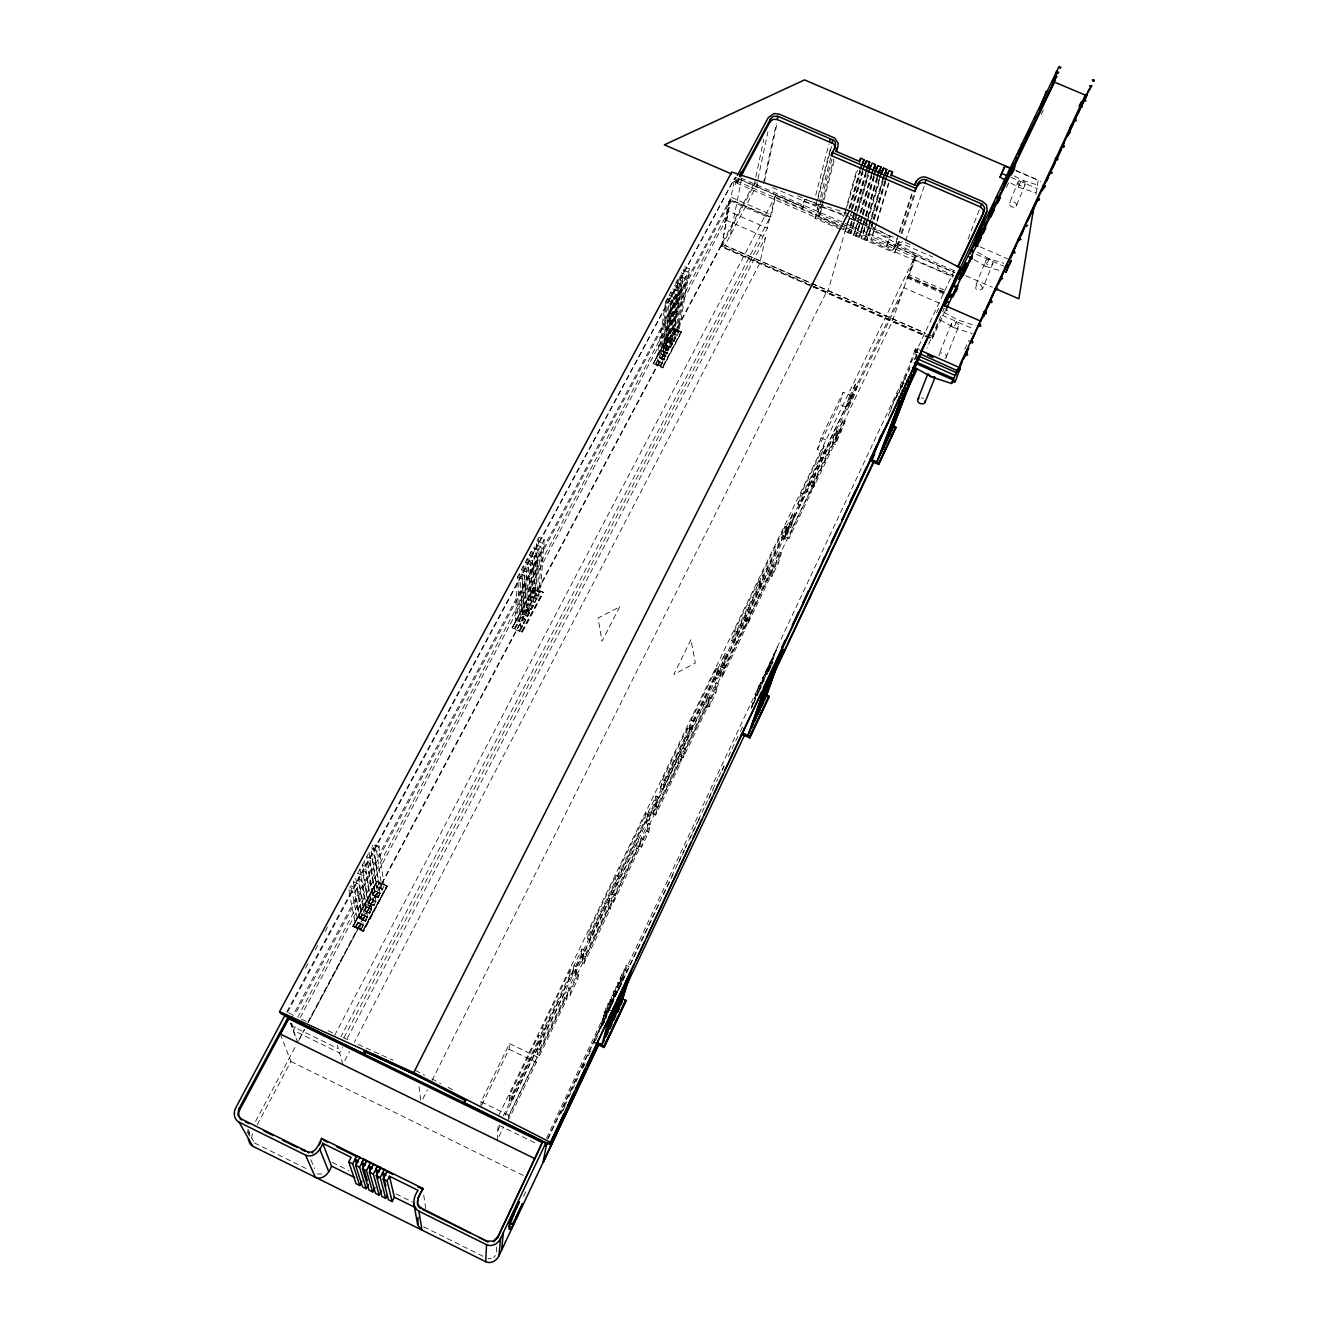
<?xml version="1.0" encoding="UTF-8"?>
<svg xmlns="http://www.w3.org/2000/svg" width="1329" height="1329" viewBox="0 0 1329 1329"><rect width="100%" height="100%" fill="white"/><g stroke="black" fill="none" stroke-linecap="round" stroke-linejoin="round"><path stroke-width="0.75" stroke-dasharray="5 3.75" d="M522.164 632.521L522.031 631.474L512.064 627.77L533.544 587.717L512.712 627.105M480.948 1106.824L481.048 1101.774L509.522 1043.597L537.049 1056.904L536.301 1062.419L509.323 1118.337M662.872 367.668L681.461 331.901L662.673 368.033L653.137 363.581L672.391 327.914L681.046 331.735L662.506 366.704M519.423 573.264L516.915 624.763L515.037 628.252L517.446 576.919L519.423 573.264L524.805 575.739L521.998 627.105L520.137 630.611L522.829 579.394L524.805 575.739M523.859 623.617L526.766 572.068L528.726 568.43L523.36 565.955L521.383 569.609L518.775 621.258L523.859 623.617L525.719 620.111L529.224 555.057L531.185 551.435L536.534 553.894L533.128 606.207L531.284 609.679L526.201 607.336L528.062 603.864L531.185 551.435M523.36 565.955L520.636 617.769L518.775 621.258L520.636 617.769L525.719 620.111M532.647 561.137L530.686 564.775L527.58 616.639L522.496 614.28L525.32 562.317L527.264 558.678L532.647 561.137L529.424 613.151L527.58 616.639L522.496 614.28L524.357 610.808L527.264 558.678M529.906 600.392L533.128 547.814L538.478 550.272L534.972 602.735L529.906 600.392L531.75 596.937L535.072 544.192L540.421 546.651L536.816 599.279L534.972 602.735L529.906 600.392L531.75 596.937L536.816 599.279M615.344 995.355L593.099 1042.218L598.465 1044.91M498.076 1126.577L497.229 1140.066L503.541 1126.992M536.534 553.894L534.59 557.515L531.284 609.679L526.201 607.32L528.062 603.864L533.128 606.207M538.644 595.824L533.593 593.482L535.421 590.043L540.488 592.369L538.544 596.023L533.477 593.698L536.899 540.82L538.843 537.215L544.192 539.657L540.371 592.568L535.321 590.242L538.843 537.215M538.544 596.023L542.249 543.262L544.192 539.657M481.862 1104.964L509.09 1049.262L509.522 1043.597M496.747 1247.034L496.116 1254.426L493.773 1257.417M509.14 1100.528L509.588 1095.229L538.71 1035.092L541.268 1036.321L540.438 1042.268L511.682 1101.774L509.14 1100.528L537.929 1041.056L538.71 1035.092M508.426 1120.214L508.857 1115.313L537.049 1056.904M511.682 1101.774L512.163 1096.475L541.268 1036.321M918.239 352.517C911.594 353.614 915.963 344.427 919.402 349.942M537.215 1054.229L537.979 1048.631L565.489 991.716L567.915 992.879L540.438 1049.81L539.657 1055.409L537.215 1054.229L564.426 997.896L565.489 991.716M573.115 970.436L544.774 1029.028L543.91 1035.042L541.401 1033.829L542.232 1027.799L570.59 969.223L573.115 970.436L571.935 977.081L569.443 975.901L570.59 969.223M665.679 301.733L655.911 364.063L660.779 366.223L662.423 363.116L672.507 300.753L667.424 298.493L665.679 301.733L670.78 303.992L660.746 366.223M667.424 298.493L657.573 360.94L655.928 364.063L657.573 360.94L662.423 363.116M664.201 359.179L659.35 357.019L661.011 353.913L665.846 356.072L664.184 359.179L659.35 357.019L661.011 353.913L665.846 356.072L664.085 360.009L659.25 357.85L669.168 295.271L670.896 292.048L675.979 294.307L665.713 356.886L660.878 354.743L670.896 292.048M667.49 352.966L662.673 350.823L664.317 347.716L669.135 349.876L667.49 352.966L662.673 350.823L664.317 347.716L669.135 349.876L667.374 353.796L662.556 351.653L672.624 288.842L677.707 291.084L667.357 353.796L662.54 351.637L664.184 348.547L674.036 287.662M665.829 345.457L676.079 282.429L677.807 279.223L682.89 281.466L672.291 344.51L670.68 347.617L665.829 345.457L667.474 342.367L677.807 279.223M675.979 294.307L674.252 297.53L664.051 359.993L659.234 357.85L660.878 354.743L659.25 357.85M1035.956 194.35L1038.298 180.013L1015.821 170.394M680.913 274.887L670.763 336.22L669.135 339.31L673.953 341.453L675.713 337.516L670.896 335.39L669.251 338.463L674.069 340.606L675.713 337.533L670.896 335.39L669.251 338.463M674.351 285.619L679.435 287.878L669.002 350.69L664.184 348.547M677.225 335.29L672.291 333.33L682.857 269.837L687.924 272.08L677.109 335.473L678.853 332.233L674.052 330.09L672.424 333.164M682.89 281.466L681.162 284.672L670.647 347.6L665.846 345.474L667.49 342.384L672.308 344.527M672.291 333.33L673.936 330.273L684.252 268.641M673.936 341.437L684.601 278.259L686.312 275.07L681.245 272.827M686.312 275.07L675.564 338.363L670.763 336.22L669.118 339.294L679.534 276.033L684.601 278.259M684.585 266.664L689.635 268.89L678.737 332.4L673.936 330.273M539.657 1055.409L566.835 999.059L568.762 988.012L576.587 971.798L578.995 972.944L577.833 979.124L570.091 995.188L567.699 994.042M573.929 965.651L572.766 972.13L575.241 973.31L583.215 956.797L584.494 950.169L582.002 948.972L573.929 965.651L576.421 966.847L575.241 973.31M570.091 995.188L571.171 989.158L578.995 972.944M576.587 971.798L575.44 977.978L577.833 979.124M582.002 948.972L580.756 955.617L583.215 956.797M584.096 963.292L585.375 956.747L611.855 901.909L610.293 909.003L584.096 963.292L581.703 962.163L582.949 955.601L609.446 900.763L613.45 902.391L639 849.397L640.877 841.722L638.501 840.609L612.652 894.085L611.091 901.261L636.657 848.301L638.501 840.609M724.787 222.325L728.741 201.792L729.771 202.241M300.204 1017.615L725.999 220.082L729.953 199.599L770.205 217.042L340.872 1036.853M587.451 938.723L588.813 931.662L616.108 875.329L618.583 876.492L616.889 884.117L589.926 939.902L587.451 938.723L614.447 882.954L616.108 875.329M929.602 338.064L721.464 246.646L734.356 180.013L842.137 226.761M721.464 246.646L730.634 199.599L770.87 217.142L775.305 197.606M837.586 226.91L737.146 183.336L738.027 178.784L839.546 222.807M589.926 939.902L591.322 932.858L618.583 876.492M730.418 235.167L742.429 174.73M721.547 246.48L754.224 184.897L755.47 178.966M755.885 176.99L763.726 139.379M722.644 244.42L809.876 282.645L724.969 245.45L756.517 185.894L767.913 131.87M763.378 183.601L776.319 123.514M764.507 181.458L777.349 122.002M581.703 962.163L607.918 907.873L609.446 900.763M648.452 814.71L621.889 869.631L620.145 877.323L617.703 876.16L619.397 868.468L646.01 813.547L648.452 814.71L646.442 822.933L644.017 821.804L646.01 813.547M613.45 902.391L615.061 895.231L640.877 841.722M344.045 1037.667L767.414 228.156L769.69 218.022L730.468 200.928L295.005 1014.492M725.999 220.082L765.604 237.376L759.723 263.408L354.328 1042.335M770.205 217.042L774.624 197.506M681.461 331.901L672.175 327.898L681.611 332.4M640.927 838.566L639.133 846.025L641.458 847.105L648.735 831.987L650.645 824.412L648.303 823.299L640.927 838.566L643.286 839.662L641.458 847.105M648.436 811.737L646.492 819.727L648.884 820.84L656.376 805.324L658.436 797.201L656.011 796.071L648.436 811.737L650.861 812.866L648.884 820.84M648.303 823.299L646.426 830.907L648.735 831.987M656.011 796.071L653.984 804.211L656.376 805.324M848.5 213.786L804.759 199.45L802.018 208.47L804.759 199.466M803.414 207.174L803.979 204.915M653.253 813.963L655.263 805.939L680.199 754.374L682.525 755.47L680.232 763.942L655.596 815.059L653.253 813.963L677.923 762.863L680.199 754.374M598.814 1032.55L605.924 1008.13L611.789 1010.937M660.347 788.097L662.506 779.525L688.14 726.614L690.548 727.727L688.106 736.781L662.756 789.227L660.347 788.097L685.714 735.685L688.14 726.614M600.625 1028.995L605.924 1008.13M655.596 815.059L657.622 807.052L682.525 755.47M602.618 1024.825L608.001 1003.81L610.044 999.474L612.852 1000.82M662.756 789.227L664.949 780.671L690.548 727.727M815.74 195.313L828.931 143.947M604.097 1022.566L610.044 999.474M840.892 229.568L814.943 218.305C817.418 215.315 820.79 208.454 815.524 206.194L830.824 146.954M829.778 153.234L816.621 204.035C822.07 206.111 821.854 213.321 818.382 217.142L838.881 226.03M830.293 151.273L831.804 145.409M606.057 1018.429L612.088 995.155L614.131 990.853L616.938 992.182M814.943 218.305L820.059 198.685M820.574 196.725L831.289 155.543M608.532 1012.333L614.131 990.853M817.916 212.524L821.422 199.516M821.937 197.556L832.319 157.437M610.493 1008.179L616.174 986.55L618.218 982.247L621.008 983.593M818.382 217.142L821.521 205.148M822.053 203.154L833.615 159.164M820.226 213.52L823.399 201.51M824.013 199.715L834.479 159.447M612.453 1004.026L618.218 982.247M1025.024 184.748C1026.171 181.159 1020.007 178.634 1018.114 181.791L1009.575 202.938C1008.429 206.493 1014.509 208.985 1016.369 205.862L1025.024 184.748C1023.147 187.904 1016.984 185.379 1018.114 181.791M615.477 995.919L620.244 977.978L622.271 973.692L625.062 975.021M1016.369 205.862C1017.499 202.324 1011.435 199.832 1009.575 202.938M617.221 992.58L622.271 973.692M680.913 756.633L683.222 748.077L707.543 697.742L709.852 698.805L707.294 707.792L683.222 757.696L680.913 756.633L705.001 706.746L707.543 697.742M618.55 990.603L624.181 969.672L626.208 965.402L628.999 966.731M718.64 669.617L693.655 721.265L691.18 730.385L688.787 729.272L691.246 720.152L716.265 668.52L718.64 669.617L715.916 679.219L713.557 678.139L716.265 668.52M982.513 288.808C978.759 275.003 969.456 295.32 982.513 288.808L992.78 263.757C994.009 260.052 987.646 257.411 985.719 260.7L975.586 285.801M620.51 986.467L626.208 965.402M985.719 260.7C984.49 264.405 990.853 267.063 992.78 263.757M683.222 757.696L685.548 749.157L709.852 698.805M945.052 358.564C950.185 354.61 938.639 349.544 938.988 355.906M946.148 357.435L958.558 326.635C959.87 322.814 953.342 320.056 951.365 323.495L939.138 354.361M951.365 323.495C950.036 327.316 956.581 330.074 958.558 326.635M843.55 216.909L844.663 212.939M845.227 210.946L856.989 169.232M845.028 213.986L846.706 208.022M847.271 206.028L857.388 170.228M709.221 697.177L706.746 705.882L709.021 706.928L715.882 692.675L718.441 683.854L716.165 682.79L709.221 697.177L711.513 698.223L709.021 706.928M717.893 668.238L715.268 677.541L717.594 678.604L724.654 664.002L727.378 654.582L725.036 653.503L717.893 668.238L720.252 669.334L717.594 678.604M848.949 208.52L860.228 168.8M849.497 208.304L860.245 170.527M850.394 207.39L860.594 171.607M827.435 292.978L847.902 221.445M851.308 209.55L862.654 169.846M716.165 682.79L713.623 691.628L715.882 692.675M849.563 217.275L846.158 229.186L843.832 228.189M851.839 209.317L863.235 169.58M725.036 653.503L722.328 662.938L724.654 664.002M852.171 210.397L845.061 231.379M852.753 208.404L863.003 172.654M387.453 886.161L376.938 881.094L353.331 926.247L363.548 931.147L387.453 886.161L376.904 881.094L352.75 926.446L377.22 881.094M719.77 676.212L722.444 666.942L745.951 618.301L748.227 619.347L745.303 629.032L722.046 677.258L719.77 676.212L743.044 628.002L745.951 618.301M853.882 212.889L848.151 232.708L850.71 227.624L866.226 174.033M854.447 210.896L865.91 171.242M854.414 212.673L849.248 230.532L851.557 231.545L855.61 217.657M854.979 210.68L866.475 170.976M731.698 640.661L734.588 630.71L758.66 581.039L761.002 582.102L757.862 592.485L734.04 641.741L731.698 640.661L755.536 591.422L758.66 581.039M868.335 172.288L850.46 233.721L857.654 212.756M856.192 215.663L868.319 173.999M722.046 677.258L724.737 667.989L748.227 619.347M858.235 210.779L868.651 175.079M734.04 641.741L736.964 631.807L761.002 582.102M859.896 215.032L853.567 235.067L871.575 173.684M860.478 213.055L872.721 171.441M859.032 220.066L853.567 235.067M861.358 212.125L871.857 176.458M861.724 216.295L855.876 236.08L862.538 217.109M862.322 214.301L874.017 174.73M862.255 216.062L856.972 233.887L854.663 232.891M862.837 214.085L875.146 172.488M863.119 215.132L874.283 177.505M864.88 217.64L858.983 237.409L865.661 218.471M865.461 215.663L877.256 176.126M863.617 223.355L860.062 235.233L862.388 236.23L880.828 174.93M865.976 215.431L878.386 173.883M866.259 216.477L877.505 178.883M914.418 359.578C917.807 358.896 919.469 343.663 914.618 350.873M745.885 622.088L748.808 612.353L771.767 564.842L774.01 565.855L770.853 575.989L748.127 623.118L745.885 622.088L768.627 574.992L771.767 564.842M867.239 218.67L861.308 238.423L866.824 223.438M867.82 216.693L879.1 179.149M867.422 221.461L879.914 179.93M787.399 527.497L763.926 576.005L760.753 586.438L758.444 585.391L761.583 574.942L785.074 526.45L787.399 527.497L784.01 538.345L781.701 537.298L785.074 526.45M915.166 349.627L910.448 362.285L912.01 363.764M748.127 623.118L751.084 613.383L774.01 565.855M882.938 178.584L864.398 239.768L871.143 220.83M884.067 176.325L865.495 237.575L867.804 238.589L873.236 220.813M871.741 218.853L883.137 181.325M872.738 221.046L866.724 240.782L873.485 221.843M873.336 219.086L885.38 179.631M873.834 218.836L886.509 177.372M874.083 219.866L885.563 182.355M902.457 241.812L896.942 243.739L893.387 249.686L870.91 239.934L874.548 228.106M876.974 220.232L888.503 182.804M876.608 223.206L870.91 239.934M877.223 221.229L888.785 183.751M769.724 575.374L772.764 565.573L779.326 552L781.552 553.014L778.429 562.915L771.933 576.387L768.627 574.992M785.987 527.596L782.715 538.079L784.99 539.092L791.635 525.354L794.975 514.772L792.682 513.742L785.987 527.596L788.28 528.626L784.99 539.092M771.933 576.387L775.006 566.586L781.552 553.014M779.326 552L776.236 561.918L778.429 562.915M785.107 536.7L788.396 526.251L792.3 528.012L788.977 538.461L785.107 536.7L822.518 458.704L826.256 447.208L823.98 446.195L801.321 492.959L797.799 504.09L800.091 505.103L803.63 493.989L826.256 447.208M792.682 513.742L789.36 524.324L791.635 525.354M851.141 395.76L829.03 441.444L825.259 452.99L817.352 449.468L821.04 437.889L843.217 392.254L851.141 395.76L847.171 407.654L839.347 404.182L843.217 392.254M886.908 245.383L890.098 236.496L850.311 214.783M886.526 246.164L890.098 236.496M797.799 504.09L820.259 457.708L823.98 446.195M811.354 486.48L814.876 475.616L836.489 430.895L838.682 431.859L834.961 443.072L813.547 487.461L811.354 486.48L832.785 442.092L836.489 430.895M810.873 493.042L814.395 482.244L810.507 480.5L807.035 491.331L810.873 493.042L788.977 538.461M813.547 487.461L817.086 476.613L838.682 431.859M893.387 249.686L898.537 234.037M899.168 232.077L912.01 192.938M895.181 246.031L897.125 240.15M899.7 232.293L911.927 195.047M845.294 225.282L842.736 230.366L894.65 252.892L898.437 241.396M900.979 233.721L914.252 193.436M894.65 252.892L899.417 241.263M901.959 233.572L914.684 195.097M836.871 432.855L833.283 443.687L835.426 444.65L845.211 421.027L843.051 420.064L836.871 432.855L839.031 433.819L835.426 444.65M849.131 397.122L845.327 408.634L847.537 409.614L853.799 396.64L857.687 385.045L855.461 384.064L849.131 397.122L851.374 398.119L847.537 409.614M843.051 420.064L839.413 430.978L841.556 431.942M855.461 384.064L851.59 395.66L853.799 396.64M905.597 240.815L924.469 185.528M751.5 706.795L759.756 683.87L751.965 706.912M753.726 703.207L763.361 676.295L755.47 699.503M758.543 691.944L766.933 668.753L769.574 669.966M759.64 690.183L766.933 668.753M762.049 684.551L770.504 661.227L773.129 662.44M763.793 680.863L770.504 661.227M766.451 674.501L774.059 653.735L766.899 674.617M768.527 671.178L777.498 646.492L770.272 667.507M914.186 258.175L892.241 321.485L508.043 1117.639M914.867 258.275L908.338 277.047L945.368 293.177M915.914 256.082L909.401 274.87L946.398 290.985M543.428 592.551L533.444 587.717L543.428 592.551L522.147 632.637L512.114 627.986L533.627 587.85M888.154 416.06L894.766 399.215L889.732 412.738M894.915 399.747L897.939 392.537L895.032 400.311M896.61 397.006L901.095 385.892L899.517 389.214M899.135 392.038L904.235 379.263L899.268 392.52M901.544 387.354L905.099 377.851M901.66 387.869L907.375 372.652L905.797 375.957M908.255 371.987L910.398 366.256L908.837 369.562M952.577 276.249L953.092 274.904M968.077 239.12L979.689 208.786M937.36 323.412L927.061 348.065M382.054 883.652L720.916 246.397L932.127 338.779L940.899 315.986M942.66 311.916L944.138 308.062M946.547 309.989L947.145 308.428M917.076 352.251L916.993 352.434M249.104 1133.703L249.702 1132.408L247.726 1128.869M252.444 1133.77L251.48 1138.272M964.704 349.344L968.907 340.274M1010.92 183.153L1018.13 187.14L1021.503 179.947L1039.145 185.495M940.118 319.89L953.79 327.632L957.445 319.857L976.051 325.771M973.991 259.62L985.653 266.365L989.158 258.856L1003.844 263.275M546.535 1138.255L955.036 268.857M932.127 338.779L946.314 308.627M562.964 1110.496L566.519 1103.004M583.331 1067.386L585.109 1063.649M914.668 359.146L916.927 354.378M936.563 312.813L938.789 308.129M547.465 1139.152L670.78 878.369M671.66 876.492L684.086 850.228M684.967 848.351L697.393 822.086M698.273 820.209L704.486 807.085M705.367 805.208L717.793 778.944M718.673 777.066L723.989 765.803M728.425 756.417L731.1 750.802M731.98 748.925L739.074 733.907M740.369 731.515L742.911 726.116M751.167 708.54L752.928 704.819M753.277 703.888L761.251 687.01M768.345 672.009L772.78 662.623M548.246 1138.455L659.932 902.192M663.487 894.699L673.238 874.067M678.554 862.82L686.528 845.942M690.067 838.449L692.725 832.818M693.622 830.957L700.715 815.956M708.689 799.078L713.125 789.692M721.979 770.953L724.637 765.321M560.855 1113.935L567.948 1098.95M568.829 1097.073L571.487 1091.441M572.384 1089.564L577.7 1078.317M582.119 1068.948L584.777 1063.316M588.332 1055.824L590.99 1050.192M595.409 1040.823L598.067 1035.191M602.502 1025.822L604.28 1022.067M523.593 1196.366L526.251 1190.751M938.473 265.518L937.194 268.192L953.69 275.352M1006.385 187.455L1009.06 181.84M1041.172 114.543L1043.929 108.712M792.3 528.012L814.395 482.244M643.286 839.662L650.645 824.412M711.513 698.223L718.441 683.854M839.031 433.819L845.211 421.027M916.046 253.125L915.664 253.905L847.154 216.444M498.757 1115.43L915.465 255.517M541.401 1033.829L569.443 975.901M617.703 876.16L644.017 821.804M688.787 729.272L713.557 678.139M758.444 585.391L781.701 537.298M503.259 1115.862L903.82 287.679L943.191 304.856M576.421 966.847L584.494 950.169M650.861 812.866L658.436 797.201M720.252 669.334L727.378 654.582M788.28 528.626L794.975 514.772M851.374 398.119L857.687 385.045M497.827 1130.381L499.638 1126.643M505.053 1115.463L900.912 296.5M817.352 449.468L839.347 404.182M422.805 1099.017L427.44 1089.747M432.075 1080.477L826.223 292.546M342.832 1064.446L339.643 1052.983L342.517 1047.468M347.318 1038.281L765.604 237.376M344.743 1060.758L349.527 1051.555M334.609 1035.49L775.986 194.898M352.75 926.446L363.349 931.546L386.756 885.961L362.933 930.416L387.37 885.961M521.865 631.375L542.747 592.036M362.933 930.416L353.132 925.798L363.182 930.931L353.198 925.765L376.987 881.227M353.364 926.197L377.054 881.742L386.822 886.46L363.182 930.931M360.026 918.289L362.136 914.335L367.518 916.91L365.409 920.881L360.026 918.289L362.136 914.335L367.518 916.91L365.492 921.362L360.109 918.771L362.219 914.817L355.541 877.422L361.222 880.163L367.601 917.409L365.492 921.362L358.996 884.333L361.222 880.163M360.009 869.116L366.422 906.926L364.329 910.88L369.612 913.106L364.246 910.382L366.339 906.428L371.721 909.019L369.695 913.438L364.329 910.863L357.767 873.286L360.009 869.116L365.691 871.841L371.804 909.501L369.695 913.455L363.465 875.994L365.691 871.841M356.737 888.503L354.494 892.689L361.255 929.303L355.89 926.712L348.779 889.948L351.039 885.762L356.737 888.503L363.365 925.333L361.255 929.303L355.873 926.712L357.9 922.26L363.299 924.851L361.056 929.187M370.143 863.568L367.934 867.704L373.898 905.564L368.532 902.989L370.625 899.052L364.478 860.843L370.143 863.568L375.991 901.627L373.898 905.564L368.532 902.989L362.236 864.98L364.478 860.843M378.001 897.208L372.635 894.633L374.728 890.712L380.094 893.271L378.001 897.208L372.635 894.633L374.728 890.712L380.094 893.271L378.067 897.706L372.718 895.131L374.811 891.211L368.914 852.587L374.579 855.311L380.16 893.786L378.067 897.706L372.718 895.131L366.688 856.723L368.183 853.966M383.981 886.094L382.121 890.098L376.772 887.539L379.297 882.805M518.808 620.577L520.669 617.088L525.769 619.447L523.908 622.936L518.808 620.577L520.669 617.088L525.769 619.447M529.939 599.711L531.783 596.239L536.866 598.582L535.022 602.054L529.939 599.711L531.783 596.239M373.814 905.066L368.449 902.491L370.542 898.554L375.908 901.128L374.03 905.315L368.864 902.856L370.841 899.152L375.991 901.627L370.625 899.052L368.532 902.989M515.037 628.268L516.915 624.763L521.998 627.105M533.477 593.698L535.321 590.242M307.713 1022.4L753.111 184.964M298.626 1040.557L304.457 1029.576L297.646 1042.385L290.735 1023.014M358.199 928.522L381.838 884.067M255.567 1121.41L296.566 1044.444M358.282 928.556L381.938 884.117L377.071 881.791M526.201 613.234L529.391 607.237M657.938 365.924L676.86 330.389M528.178 612.569L530.038 609.097M369.628 912.957L371.721 909.019L366.355 906.428L364.246 910.382M527.63 615.958L529.474 612.47L524.39 610.127L522.53 613.599L527.613 615.958L522.53 613.599L524.39 610.127L529.474 612.47M257.261 1124.733L290.918 1061.472L280.336 1034.078M521.998 631.441L543.279 592.202M739.123 178.285L735.336 185.379L736.216 180.827L733.857 179.598L733.575 181.026L735.934 182.239L738.791 176.923M737.146 183.336L740.934 176.259M297.646 1017.366L728.491 211.161L767.414 228.156M295.337 1026.769L293.377 1030.424L339.643 1052.983M653.154 363.781L672.175 327.898M672.324 327.848L653.785 362.817L662.673 366.887M357.9 922.26L355.79 926.23L361.172 928.954M355.89 926.712L357.999 922.741L351.039 885.762M364.329 910.863L366.439 906.926L371.804 909.501L366.439 906.926M372.718 895.131L374.811 891.211L380.16 893.769L374.811 891.211M522.496 614.28L524.357 610.808L529.424 613.151M662.556 351.653L664.201 348.563M356.222 926.562L358.082 923.074L363.033 925.466L357.866 922.974M360.458 918.638L362.302 915.149L367.253 917.542M364.661 910.73L366.522 907.258L371.455 909.634M368.864 902.856L370.708 899.384L375.642 901.76M373.05 894.998L374.894 891.543L379.828 893.919M286.765 1011.901L735.17 177.156L802.982 206.626M287.529 1012.249L734.189 179M734.455 179.847L735.685 177.538L735.402 178.966L737.761 180.196M378.067 897.706L372.369 859.431L374.579 855.311M382.121 890.098L376.672 851.44L379.346 846.457L373.682 843.749L372.203 846.49M538.478 550.272L540.421 546.651M670.78 303.992L672.507 300.753M677.707 291.084L679.435 287.878M687.924 272.08L689.635 268.89M290.868 1019.409L729.953 199.599M305.504 968.127L308.461 962.645M315.338 949.853L318.295 944.371M325.173 931.579L328.113 926.097M367.601 917.409L362.219 914.817L360.109 918.788L353.298 881.592L354.793 878.818M897.507 247.028L899.783 244.785L903.687 244.436L932.626 256.946M754.224 184.897L756.051 182.671M756.517 185.894L757.746 184.399M917.741 350.756L915.349 350.856L915.731 348.331M910.531 361.986L911.976 361.338M946.796 308.959L944.902 309.042M321.934 1173.989L317.033 1173.956M491.398 1258.663L488.075 1258.663M985.653 266.365L1000.355 270.8M1018.13 187.14L1035.806 192.722M953.79 327.632L972.446 333.579M921.761 397.77L923.589 398.584M803.812 201.31L847.553 215.663L889.167 238.373M1016.303 170.976L1040.84 181.492M1011.02 177.372L1037.484 188.718M980.005 246.845L1007.598 258.79M976.466 254.371L1004.093 266.332M797.716 195.845L812.484 202.224M814.328 203.038L846.839 217.109M848.733 217.939L897.823 239.203M905.381 242.476L911.029 244.935M772.614 187.588L815.524 206.194M776.418 195.446L803.646 207.241M740.868 178.036L954.504 270.85M965.851 275.784L992.348 287.297M887.838 243.506L954.288 272.379M841.44 223.621L954.82 272.794M775.023 196.742L914.568 257.394M914.385 259.62L953.807 276.764M839.479 227.741L953.175 277.08M731.747 197.489L771.983 215.016M908.056 276.183L945.069 292.297M907.441 276.847L948.391 294.689M907.192 277.944L944.985 294.407M947.079 310.222L945.916 309.956L947.178 310.504M942.211 315.272L974.157 329.227M811.853 283.426L925.167 332.981M811.77 283.476L925.549 333.33M927.443 334.16L933.141 336.652M721.298 245.666L812.351 285.569M814.245 286.399L931.845 337.931M676.079 282.429L681.162 284.672M669.168 295.271L674.252 297.53M664.683 346.852L670.148 349.294M832.785 442.092L834.961 443.072M821.04 437.889L829.03 441.444M820.259 457.708L822.518 458.704M814.876 475.616L817.086 476.613M801.321 492.959L803.63 493.989M772.764 565.573L775.006 566.586M761.583 574.942L763.926 576.005M755.536 591.422L757.862 592.485M328.047 1030.739L333.679 1033.297M343.081 1037.567L348.713 1040.125M358.116 1044.395L393.151 1060.293M748.808 612.353L751.084 613.383M743.044 628.002L745.303 629.032M734.588 630.71L736.964 631.807M536.899 540.82L542.249 543.262M529.224 555.057L534.59 557.515M768.727 664.998L771.352 666.211M525.32 562.317L530.686 564.775M765.155 672.524L767.797 673.737M521.383 569.609L526.766 572.068M761.567 680.083L764.208 681.295M722.444 666.942L724.737 667.989M517.446 576.919L522.829 579.394M757.962 687.658L760.62 688.887M524.922 608.898L530.67 611.556M705.001 706.746L707.294 707.792M691.246 720.152L693.655 721.265M685.714 735.685L688.106 736.781M683.222 748.077L685.548 749.157M677.923 762.863L680.232 763.942M662.506 779.525L664.949 780.671M655.263 805.939L657.622 807.052M636.657 848.301L639 849.397M619.397 868.468L621.889 869.631M614.447 882.954L616.889 884.117M612.652 894.085L615.061 895.231M607.918 907.873L610.293 909.003M588.813 931.662L591.322 932.858M371.472 847.869L377.137 850.577M376.672 851.44L371.007 848.733L376.772 887.539M624.181 969.672L626.972 971.001M582.949 955.601L585.375 956.747M366.688 856.723L372.369 859.431M620.244 977.978L623.035 979.307M362.236 864.98L367.934 867.704M616.174 986.55L618.982 987.896M357.767 873.286L363.465 875.994M612.088 995.155L614.895 996.501M377.203 886.725L382.553 889.284M353.298 881.592L358.996 884.333M608.001 1003.81L610.808 1005.156M568.762 988.012L571.171 989.158M348.779 889.948L354.494 892.689M603.881 1012.482L606.688 1013.828M564.426 997.896L566.835 999.059M367.12 904.783L373.2 907.69M360.109 918.771L365.409 921.03M542.232 1027.799L544.774 1029.028M357.999 922.741L363.382 925.333M593.83 1041.67L598.864 1044.112M537.929 1041.056L540.438 1042.268M537.979 1048.631L540.438 1049.81M509.09 1049.262L536.301 1062.419M509.588 1095.229L512.163 1096.475M481.048 1101.774L508.857 1115.313M498.74 1125.181L535.687 1143.189M288.609 1012.798L292.297 1014.608M301.517 1019.11L307.049 1021.802M290.918 1061.472L524.158 1175.866M332.25 1162.36L348.846 1170.567M395.992 1193.891L412.704 1202.147M254.503 1142.973L308.826 1169.902M423.702 1226.817L483.673 1256.553M415.528 1070.46L424.566 1075.144M431.809 1078.899L440.846 1083.6M448.072 1087.355L453.505 1090.162M1014.293 175.96L1021.503 179.947M943.773 312.116L957.445 319.857M977.513 252.111L989.158 258.856M247.194 1131.843L250.201 1137.175M247.559 1130.58L253.507 1141.196M310.87 1159.785L314.724 1168.64M290.586 1023.18L296.151 1038.713M291.649 1023.38L292.762 1026.503L338.28 1048.697L337.018 1044.195M423.735 1195.103L425.695 1208.576M419 1086.524L420.712 1100.694M666.527 347.932C667.839 351.122 669.068 345.357 666.527 347.932M528.776 610.127C526.799 613.599 526.533 607.12 528.776 610.127M371.206 906.112C369.013 910.033 368.864 902.79 371.206 906.112M916.462 354.295L915.93 355.507L916.462 354.278M690.93 639.747L673.786 674.517L695.316 663.005L690.93 639.747M619.713 606.871L601.937 641.193L598.083 618.018L619.713 606.871M357.966 928.954L308.361 1022.267L358.049 929.004M522.048 626.441L520.171 629.946L515.071 627.587L516.948 624.082L522.048 626.441M533.178 605.509L531.318 608.998L526.251 606.639L528.095 603.167L533.178 605.509M662.54 362.285L660.878 365.392L656.044 363.232L657.705 360.126L662.54 362.285M672.424 343.696L670.78 346.786L665.962 344.626L667.607 341.553L672.424 343.696M378.881 847.321L373.216 844.613L378.848 883.635L384.197 886.194L378.881 847.321"/><path stroke-width="1.5" d="M599.03 1043.946L498.94 1255.822C496.83 1260.656 490.8 1264.228 485.716 1261.719L486.53 1244.658L418.884 1211.184C411.01 1206.998 413.734 1196.166 418.07 1190.369L389.463 1176.248L387.138 1180.9L392.155 1201.582L388.45 1199.738L383.184 1178.956L387.271 1170.816L387.52 1171.846M749.772 736.93L769.325 696.33L749.805 738.044L749.805 736.964L741.848 733.226M878.818 464.087L895.995 427.24L878.668 464.502L870.528 460.864M417.721 1204.406L420.628 1207.662L488.192 1241.934L479.071 1237.432M493.391 1241.95L497.528 1237.797L542.813 1141.628L545.754 1143.073L500.584 1238.429C498.342 1243.562 491.929 1247.316 486.53 1244.658M982.962 315.654L984.075 316.302M498.94 1255.822L500.584 1238.429M501.581 1250.24L503.392 1232.515M512.961 1223.378C520.054 1214.839 501.498 1245.157 512.678 1217.696M749.855 737.894L741.183 734.09M518.044 1204.888L519.257 1201.765L508.974 1222.763L512.462 1224.358M517.778 1215.885C510.07 1229.79 526.816 1193.658 517.745 1214.606M1033.613 208.686L1018.845 298.809L996.135 288.941M497.528 1237.797L542.896 1141.129L284.855 1015.456L235.881 1107.605C233.123 1112.307 233.821 1119.583 239.104 1122.208L305.52 1155.084C313.578 1158.755 320.588 1150.166 322.714 1143.289L351.122 1157.31L348.763 1161.945L356.039 1183.69L359.744 1185.518L361.953 1181.149M545.754 1143.073L464.535 1102.954L464.469 1100.146L413.817 1073.849L363.897 1051.156L413.817 1073.849M558.23 1130.314L543.063 1162.476L546.767 1142.874M741.017 174.747L741.632 171.591L739.738 175.146M742.828 172.704L743.443 169.564M740.934 176.259L770.006 121.869L770.687 118.646L773.129 116.371L777.88 116.287L832.668 139.827C839.646 143.283 832.104 150.925 831.289 155.543L914.884 191.526C915.963 187.323 919.552 180.644 924.967 183.037L980.42 206.875L983.261 209.716L983.178 213.57L958.475 265.866M835.21 146.389C833.914 153.682 836.323 143.266 831.854 143.017L777.183 119.51L777.88 116.287M962.462 274.156L962.678 273.226M946.431 297.048L944.703 304.324L943.191 304.856L921.362 351.039M829.429 141.97L830.243 138.797M831.854 143.017L832.668 139.827M836.589 151.44L838.4 143.648L834.745 138.066L779.06 114.078L773.927 113.563L768.278 117.616L737.346 175.362M601.804 1045.242L598.116 1043.464L601.788 1045.242L609.729 1015.29M603.731 1041.139L611.274 1012.831M605.675 1037.019L613.848 1006.601M607.619 1032.915L615.377 1004.192M609.546 1028.812L617.935 997.963M611.473 1024.725L619.447 995.587M927.692 374.28L917.89 399.248C916.113 403.866 925.599 406.142 925.15 400.81M613.4 1020.639L622.005 989.341M615.327 1016.569L623.5 987.015M617.237 1012.499L626.075 980.752M619.164 1008.445L627.537 978.46M629.996 972.446L620.959 1004.624L631.474 970.087M956.548 371.19L957.03 370.193M957.279 369.794C962.13 373.034 957.378 366.372 956.564 371.19M1045.292 186.359L1045.258 185.495M859.63 162.271L860.743 158.284L864 159.679L862.87 163.65M860.228 168.8L864 159.679M862.654 169.846L866.425 160.726L869.681 162.121L868.535 166.092M865.295 164.696L866.425 160.726M1047.883 91.136L1046.239 91.585L1046.687 92.897M865.91 171.242L869.681 162.121M952.694 380.526C951.88 383.267 957.063 382.303 954.803 380.177M955.252 381.656L960.153 368.233M1046.239 91.585L1040.707 105.506L1041.155 106.802M868.335 172.288L872.106 163.168L875.362 164.563L874.2 168.534M958.508 370.16L959.04 368.93M958.807 369.545L959.654 367.618L921.23 350.74M871.575 173.684L875.362 164.563M967.911 263.807L965.535 264.189M874.017 174.73L877.804 165.627L881.044 167.022L879.864 170.976M957.096 286.466L954.953 287.081M876.625 169.58L877.804 165.627M418.004 1217.364L417.97 1225.554L422.057 1230.156L418.884 1211.184M877.256 176.126L881.044 167.022M879.698 177.189L883.486 168.069L886.742 169.464L885.546 173.418M882.306 172.022L883.486 168.069M882.938 178.584L886.742 169.464M885.38 179.631L889.184 170.511L892.44 171.906L891.227 175.86M948.873 295.719C950.102 299.756 953.009 294.39 948.873 295.719L1059.03 66.533L1060.907 67.281L1059.977 68.427M516.715 1207.396L512.645 1216.317L514.29 1212.912M915.149 185.246C915.399 179.415 921.794 175.179 927.11 177.671L982.679 201.543L986.5 204.882L987.181 210.646L972.595 248.124M914.884 191.526C916.279 186.758 919.12 177.305 925.997 179.93L982.214 204.134L984.772 207.939L983.178 213.57M917.857 185.479L918.887 182.372M924.967 183.037L925.997 179.93M744.406 727.843L742.462 733.575L747.679 735.984L765.271 686.395L749.39 732.362M751.101 728.741L768.86 678.82L752.795 725.119M754.507 721.514L772.431 671.278L756.201 717.909M757.895 714.321L775.986 663.752L759.59 710.733M761.284 707.144L779.542 656.26L762.979 703.556M764.557 700.2L782.964 649.001L766.235 696.629M880.977 435.347L871.658 460.415L876.625 462.625M873.17 457.193L874.615 453.322M876.592 462.608L899.982 401.524L897.274 400.328M878.12 459.385L899.982 401.524M900.431 393.65L903.139 394.846L879.981 455.432M881.144 452.973L906.295 388.184L884.167 446.577M916.13 362.119L918.239 356.537M906.727 380.36L909.418 381.556L885.679 443.371L887.523 439.45M887.174 440.198L912.558 374.944L890.181 433.819M915 368.316L920.715 353.298L913.621 368.283M915.581 368.548L891.593 430.845L915.581 368.548L912.89 367.352M943.191 304.856L946.132 297.164M980.42 206.875L981.599 203.819M944.304 305.504L948.756 293.925M944.603 306.368L955.684 277.578M956.797 275.219L957.312 273.874L956.199 276.233M946.68 308.012L1054.478 82.082L1085.278 95.107L1084.597 96.701M961.116 276.831L966.349 263.391M970.07 253.789L985.005 215.398M1005.488 180.163L1000.072 177.172L1001.568 173.335L1004.973 166.125L1010.638 168.55M962.113 275.053L966.598 263.507M1004.973 166.125L1000.072 177.172M626.192 1000.488L603.981 1047.568L596.738 1044.079M925.001 402.388L934.968 377.486M928.29 373.964L930.782 376.738L951.547 383.466L957.013 371.04M1007.781 267.926L1005.87 272.462L1011.269 260.368L1009.342 264.92M285.087 1016.104L288.094 1017.25L238.788 1109.034L237.891 1114.715L240.948 1118.769L307.331 1151.612C315.272 1154.768 319.259 1143.438 321.552 1138.388L422.755 1188.342L417.755 1198.625L417.588 1204.456M422.755 1188.342L422.904 1189.322C420.18 1194.14 413.419 1204.157 420.778 1208.593L420.628 1207.662M955.933 372.901L957.544 371.838M954.87 375.393L954.936 375.276M517.413 1206.3L515.851 1209.722M956.498 372.004L957.544 372.27M951.547 383.466L953.026 380.26M959.588 365.475L1085.278 95.107M961.066 363.365L967.097 350.341M971.399 341.021L981.732 318.678M965.419 355.574L968.841 348.148M971.599 340.855L975.037 333.429M957.694 368.98L958.558 370.027L961.98 362.634M963.675 358.946L967.097 351.57M984.174 314.691L981.832 318.279M985.603 313.943C987.513 313.594 985.387 310.139 985.022 312.847L991.168 299.69M509.057 1225.288L510.834 1219.042L509.489 1221.667M1079.447 106.038L1081.191 102.283M1079.597 105.855L1081.341 102.1M1069.695 128.896L1071.456 124.909M1080.178 106.353L1081.972 102.35M287.861 1016.602L288.609 1018.678L239.021 1111.144L238.555 1115.911L240.881 1119.516M544.757 1142.026L549.608 1144.468L563.679 1114.4M568.081 1105.014L574.244 1091.857M576.005 1088.102L584.81 1069.313M586.571 1065.542L634.099 964.073M635.86 960.319L644.648 941.53M646.409 937.759L691.296 841.938M693.057 838.167L701.862 819.378M703.622 815.624L712.427 796.835M714.188 793.081L722.993 774.275M724.754 770.521L761.716 691.595M763.477 687.841L829.479 546.9M831.24 543.146L840.044 524.357M841.805 520.603L956.515 275.684M549.608 1144.468L960.701 268.059L956.664 265.983M982.995 315.986L985.62 310.371M989.989 301.035L1016.419 244.835M1017.931 241.28L1024.294 228.023M1025.789 224.468L1041.504 190.861M1045.857 181.525L1054.91 162.636M1056.339 159.115L1072.054 125.491M1074.148 121.52L1079.912 108.679M1081.141 106.569L1082.886 102.831M1084.647 99.11L1089.016 89.757M981.998 318.379L985.487 310.92M987.231 307.182L995.089 290.387M999.441 281.05L1005.555 267.976M1012.532 253.042L1025.623 225.033M1027.367 221.295L1033.48 208.221M1044.827 183.95L1053.565 165.294M1055.309 161.557L1064.031 142.884M1068.4 133.548L1078.866 111.138M1082.022 105.755C1073.699 107.815 1087.471 100.506 1086.723 94.342M998.195 284.655L1001.717 277.146M1010.489 258.358L1012.249 254.603M1021.021 235.798L1022.782 232.043M1031.57 213.255L1037.716 200.098M1042.102 190.711L1044.893 186.791M1046.488 181.309L1048.249 177.554M1052.634 168.168L1055.276 162.52M1057.02 158.766L1061.422 149.38M1067.569 136.222L1073.716 123.065M1078.101 113.663L1086.873 94.874M1088.634 91.12L1091.807 85.87M951.581 297.43L956.863 286.217M625.477 1000.288L603.731 1046.504L597.12 1043.315M749.639 736.864L768.777 696.163M604.18 1047.152L626.192 1000.388M878.619 463.206L895.613 427.074M957.844 266.647L984.357 210.514M957.677 273.342L986.816 211.577M546.153 1146.113L547.913 1142.359M781.685 647.555L785.223 640.063M792.317 625.062L798.513 611.938M802.932 602.569L808.248 591.322M822.418 561.336L824.196 557.582M831.273 542.597L837.469 529.474M841.905 520.104L848.101 506.98M849.862 503.226L858.733 484.487M860.494 480.749L887.955 422.639M944.869 305.67L948.374 298.228M543.046 1162.443L598.897 1044.013L603.964 1046.853M625.427 987.729L744.855 734.488M771.385 678.222L873.984 460.615M901.411 402.471L917.326 368.698M771.235 679.401L874.366 461.063M607.287 1033.048L605.791 1036.62L607.718 1032.517M609.662 1028.413L611.589 1024.327L609.646 1028.413M603.848 1040.74L601.904 1044.86L598.216 1043.082M613.516 1020.24L615.443 1016.17M749.589 731.764L747.878 735.386L742.662 732.977M751.3 728.142L753.011 724.521M754.706 720.916L756.4 717.311M758.111 713.706L759.806 710.118M761.5 706.53L763.178 702.941M878.452 458.655L876.941 461.877L871.99 459.668L873.518 456.445M849.68 502.727L855.876 489.604M860.312 480.234L866.508 467.11M870.944 457.741L877.14 444.617M878.918 440.863L884.234 429.616M913.472 367.751L919.618 354.727M512.446 1224.474L522.712 1203.459L516.101 1218.028L517.297 1215.67M514.904 1211.732L512.629 1216.484M951.963 296.982L957.594 285.469M961.166 278.01L971.881 255.583M976.067 246.513L985.254 227.575M992.148 212.873L994.009 208.935M996.6 203.536L999.524 197.689M1010.007 175.494L1014.691 165.942M952.494 297.214L957.86 286.001M962.312 276.665L972.13 256.098M979.274 241.147L981.068 237.409M982.845 233.671L985.52 228.056M990.886 216.843L994.457 209.367M998.029 201.892L999.807 198.154M1011.419 173.85L1014.991 166.374M952.793 296.915L957.245 287.579M963.492 274.505L967.944 265.169M969.738 261.431L972.413 255.816M976.865 246.48L981.334 237.143M983.111 233.406L985.786 227.807M997.381 203.52L1000.056 197.921M1010.754 175.494L1014.326 168.035M955.717 291.848L957.495 288.111M1012.831 172.205L1014.608 168.467M977.214 239.752L980.769 232.326M990.587 211.859L995.039 202.556M1003.96 183.95L1008.412 174.647M1018.213 154.181L1021.785 146.738M1026.237 137.435L1029.809 129.993M1039.61 109.543L1043.182 102.1M1052.983 81.634L1057.435 72.331M513.177 1216.567L513.841 1215.188M962.561 270.402L966.166 262.943M976.101 242.426L977.911 238.688M989.64 214.434L991.451 210.713M1004.076 184.598L1014.01 164.082M1018.529 154.762L1033.879 123.049M1035.673 119.311L1047.418 95.073M1051.937 85.754L1056.439 76.417M978.825 237.227L983.344 227.89M987.862 218.554L994.175 205.48M1001.401 190.545L1016.768 158.799M1021.27 149.463L1036.637 117.733C1031.786 115.64 1036.836 122.202 1036.52 117.7M1041.155 108.397L1044.76 100.921M1046.571 97.183L1055.608 78.511M958.641 279.522L964.937 266.498M974.821 246.031L987.414 219.983M989.208 216.262L1000.903 192.074M1005.389 182.771L1023.363 145.559M1027.865 136.256L1031.454 128.813M1033.264 125.092L1053.93 82.298M916.429 181.309L914.568 185.096L890.928 174.93L892.44 171.906M464.535 1102.954L466.197 1099.565M392.155 1201.582L394.348 1197.18L389.463 1176.248M373.781 1165.068L373.499 1164.021L369.396 1172.145L375.476 1193.309L379.18 1195.153L381.373 1190.767M380.642 1168.457L380.393 1167.427L376.29 1175.55L381.955 1196.532L385.676 1198.359L387.138 1195.436M378.167 1178.74L375.675 1169.437L377.436 1165.965L377.702 1167.012M878.403 172.288L879.532 170.029L881.974 171.076L880.845 173.335M376.024 1170.716L378.964 1172.161L380.393 1167.427M366.937 1161.696L366.621 1160.632L362.518 1168.739L368.997 1190.103L372.701 1191.947L374.894 1187.561M385.676 1198.359L380.227 1177.494L384.314 1169.37L384.563 1170.4M379.18 1195.153L373.333 1174.088L377.436 1165.965M360.076 1158.307L359.76 1157.243L355.64 1165.334L362.518 1186.897L366.206 1188.724L368.415 1184.355M363.415 1167.659L361.92 1162.642L363.681 1159.17L392.819 1174.471M366.206 1188.724L359.561 1167.277L363.681 1159.17M867.023 167.388L868.153 165.128L870.595 166.175L869.448 168.434M366.621 1160.632L364.877 1164.104L361.92 1162.642M849.43 210.779L731.797 172.056L279.588 1011.585L413.734 1072.603L849.43 210.779L959.173 267.279M372.701 1191.947L366.455 1170.683L370.558 1162.576L370.841 1163.623M860.743 158.284L859.232 161.291L835.708 151.174L837.635 147.436M359.744 1185.518L352.683 1163.888L356.82 1155.781L357.136 1156.861L336.785 1146.811M305.52 1155.084L315.338 1177.245C322.947 1180.7 329.526 1172.577 331.502 1166.081L322.714 1143.289M284.871 1015.439L364.595 1054.279L366.322 1050.94M319.143 1145.017L321.037 1141.329M831.289 155.543L833.615 151.057M739.655 176.657L770.687 118.646M535.022 1158.722L280.336 1034.078L288.609 1018.678L542.614 1142.741M497.594 1236.95L493.458 1241.12L488.225 1241.103M957.412 273.791L960.701 268.059M770.006 121.869L773.096 119.344L777.183 119.51M960.369 369.479L958.558 370.027M1062.535 145.609L1063.781 147.453L1064.313 145.542M980.453 237.708L978.725 238.19M965.519 262.777L965.369 263.923M985.453 224.767L985.42 223.355M1016.087 157.337L1015.954 158.417M1010.704 171.856C1011.253 167.554 1005.671 172.521 1010.472 172.056M1003.113 184.066L1004.126 183.468M917.89 399.248L919.004 398.085M895.979 427.772L892.756 426.343M769.258 696.678L765.786 694.834M954.92 285.22L954.421 286.267M1082.088 107.068L1080.593 107.3M984.673 314.342L983.377 313.96L984.058 313.461M972.13 343.148C975.32 340.938 968.243 339.726 970.751 342.899M978.692 236.064L977.911 237.21M972.197 251.646L972.994 250.483M1057.219 160.095C1060.16 158.085 1053.515 156.972 1055.907 159.845M1086.441 93.827L1086.491 94.808M934.586 376.738L932.775 377.17M946.879 295.237L949.056 294.789M951.149 294.324L951.913 295.952L949.62 296.832M312.099 1153.024L312.996 1152.725M948.208 302.364L947.361 301.384L947.859 302.347M1089.032 89.226L1088.517 90.073L1089.664 89.724M996.036 287.546L994.989 289.107M1006.701 264.604L1005.87 266.431M1054.528 79.923L1055.475 80.404L1054.628 80.919M984.174 222.807L983.045 224.02L984.224 225.116M1043.846 184.698L1042.767 185.877L1043.929 186.94M997.498 198.586L998.611 197.39M1022.732 145.559L1023.712 144.113M1069.18 131.588L1068.649 133.498M1057.236 71.251C1054.03 72.032 1059.196 75.055 1058.598 72.015M959.056 370.127L958.94 369.279M956.282 374.745L956.249 373.931M1006.767 266.963L1008.013 266.597L1007.963 265.152M960.585 274.488C965.303 273.209 956.996 270.667 960.252 274.372M996.102 289.905L997.348 289.539L997.298 288.094M950.8 294.224L949.371 294.855L949.57 296.051M997.448 196.327L996.086 197.788M1032.135 211.245L1030.673 212.108L1031.52 213.388M1031.869 213.487L1033.214 212.025M1022.665 143.366L1021.237 144.196L1022.4 145.542M1069.28 133.764L1070.393 132.103M1087.853 91.369L1087.853 92.415M1085.012 99.293L1085.926 101.054L1083.75 100.655M1050.475 173.518L1051.97 173.302L1051.92 171.939M1025.922 226.594L1027.599 225.232M1013.346 253.158L1014.907 252.909L1014.608 251.281M972.163 249.487L970.403 249.985L970.851 251.397M1000.986 279.738L1002.697 278.342M985.553 311.7L983.776 312.232L984.241 313.677M965.884 355.458L967.662 354.926L966.881 353.281M308.594 1153.007L307.331 1151.612M1013.911 169.58L804.527 79.906L664.4 144.811L731.399 173.916M1001.568 173.335L1007.249 175.76M862.471 162.686L864.913 163.733M873.851 167.587L876.293 168.633M885.23 172.471L887.672 173.534M832.12 152.37L915.914 188.436M974.489 244.453L978.161 246.048M943.656 304.972L980.187 320.92M927.426 355.009L933.008 357.468M919.784 356.587L956.099 372.519M917.176 358.747L954.903 375.326M916.611 362.202L953.591 378.466M914.236 362.817L953.043 379.878M911.329 370.658L914.02 371.838M908.288 377.054L910.996 378.25M905.165 383.682L907.857 384.878M902.009 390.327L904.717 391.523M898.853 396.989L901.56 398.185M892.075 425.513L895.746 427.19M869.714 459.236L878.801 463.555M920.598 354.046L956.88 370.509M285.635 1015.771L281 1013.662L279.588 1011.585M622.188 998.727L625.627 1000.421M379.263 1057.236L445.846 1089.664M373.449 1054.213L380.825 1057.801M384.513 1059.612L443.67 1088.484M508.542 1226.368L511.981 1228.062M323.844 1140.415L327.532 1142.242M417.588 1186.697L422.904 1189.322M357.999 1160.699L355.042 1159.253L356.637 1164.304M375.675 1169.437L378.632 1170.899M355.458 1160.566L358.398 1162.011M362.302 1163.938L365.242 1165.4M369.163 1167.327L372.103 1168.772L371.755 1167.493L368.797 1166.048L370.21 1170.999M382.885 1174.105L385.825 1175.55L385.526 1174.304L382.569 1172.842L385.875 1186.016M348.763 1161.945L352.683 1163.888M355.64 1165.334L359.561 1167.277M362.518 1168.739L366.455 1170.683M369.396 1172.145L373.333 1174.088M376.29 1175.55L380.227 1177.494M383.184 1178.956L387.138 1180.9M245.317 1121.792L249.038 1123.636M263.939 1130.996L273.242 1135.597M282.545 1140.199L297.43 1147.558M301.151 1149.402L304.873 1151.246L304.391 1150.166M422.589 1209.49L469.968 1232.93M331.502 1166.081L354.693 1177.56M394.348 1197.18L415.894 1207.845M248.257 1139.169L250.018 1143.92L252.776 1146.229L485.716 1261.719M551.153 1142.724L413.734 1072.603M913.538 366.92L930.931 376.506M1091.558 85.654L1089.63 85.936L1090.395 87.382M1074.413 120.922L1076.191 120.873L1075.892 119.344M1037.633 200.031L1039.212 200.164L1039.411 198.602M990.072 302.381L991.716 302.497L992.099 301.135M968.991 256.73L972.33 258.657M980.254 324.309L980.852 326.203L978.958 326.286M983.41 315.654L982.762 316.402M980.719 320.92L981.483 320.505M982.613 318.279L981.483 318.628M239.104 1122.208L252.776 1146.229M240.948 1118.769L241.596 1119.948M238.788 1109.034L239.453 1110.23M319.724 1149.037L328.695 1171.53M279.804 1032.683L280.336 1034.078M321.552 1138.388L321.983 1139.501M364.528 1171.364L367.302 1180.634M363.897 1051.156L364.595 1054.279M413.851 1203.542L417.572 1224.291M418.153 1197.678L418.303 1198.642M993.361 210.746L991.916 211.909L990.753 210.547M983.859 312.348L986.334 313.262L983.859 312.348M1055.907 76.218L1056.987 76.633L1055.957 76.102M1092.471 80.122C1093.701 83.86 1096.043 78.345 1092.471 80.122M1020.689 239.32C1017.217 242.675 1018.33 234.851 1020.689 239.32M619.281 1008.013L617.354 1012.083L619.281 1008.03M884.499 445.83L882.988 449.036L884.499 445.83M890.513 433.071L889.018 436.261L890.513 433.071"/></g></svg>
